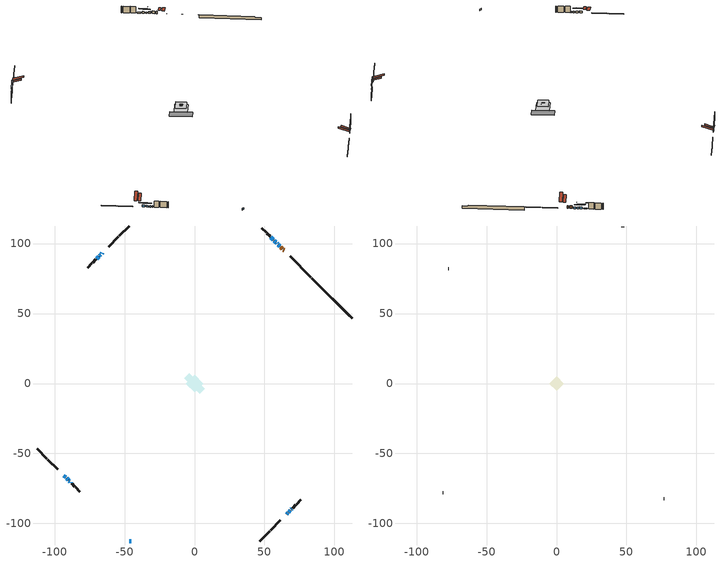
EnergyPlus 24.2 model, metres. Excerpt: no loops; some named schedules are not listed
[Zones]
conditioned space
 floor adiabatic (AdiabaticFloorConstruction): -6.22,0 0,6.22 6.22,0 0,-6.22 z3.63
 floor foundation (Slab1 construction): -7.19,3.61 -3.61,7.19 7.19,-3.61 3.61,-7.19 z-1.22
 wall outside (RimJoist1 construction): 46.62,-112.54 53.66,-105.5 / -112.54,-46.62 -105.5,-53.66 / -46.62,112.54 -53.66,105.5 / 83.13,76.03 76.09,83.07 z1.19:1.49
 wall outside (RimJoist2 construction): 54.32,-104.84 61.36,-97.8 / -104.84,-54.32 -97.8,-61.36 / -54.32,104.84 -61.36,97.8 / 75.43,83.73 68.39,90.77 z1.19:1.49
 wall outside (AdiabaticWallConstruction 1): 63.99,95.17 63.53,95.63 / 62.88,96.29 61.65,97.51 z1.19:3.22
 wall outside (AdiabaticWallConstruction): 61,98.16 59.92,99.24 z1.19:2.11; -46.62,-112.54 -45.17,-112.54 / -65.76,93.4 -66.41,92.75 / -91.45,-67.71 -90.37,-68.79 / -68.59,90.57 -69.88,89.28 / 67.28,-91.88 68.58,-90.58 / 69.23,-89.93 69.51,-89.65 / -89.71,-69.45 -89.2,-69.96 / -88.55,-70.62 -88.37,-70.79 z1.19:2.41; 59.26,99.9 58.72,100.44 z1.19:2.21; 58.07,101.09 56.99,102.17 z1.19:2.56; -93.4,-65.76 -92.1,-67.06 z1.19:2.71; 56.33,102.83 54.61,104.55 / -67.07,92.09 -67.93,91.23 / 65.76,-93.4 66.63,-92.53 z1.19:1.8
 wall outside (Wall1 construction): 70.17,-89 72.35,-86.81 / -87.72,-71.44 -85.54,-73.62 / -70.54,88.62 -72.72,86.44 / 53.95,105.21 51.77,107.39 z1.19:6.07
 wall outside (Wall2 construction): 73,-86.16 75.99,-83.17 / -84.88,-74.28 -81.89,-77.27 / -73.38,85.78 -76.36,82.8 / 51.11,108.05 48.12,111.04 z1.19:6.07
 wall foundation (FoundationWall1 construction): 83.79,75.37,-1.22 83.79,75.37,1.19 109.67,49.49,1.19 109.67,49.49,0.46 112.54,46.62,0.46 112.54,46.62,-1.22
 window (WindowConstruction): 61,98.16 59.92,99.24 z1.19:2.1
 window (WindowConstruction 11): -46.62,-112.54 -45.17,-112.54 z1.19:2.41
 window (WindowConstruction 3): 59.26,99.9 58.72,100.44 z1.19:2.2
 window (WindowConstruction 4): 58.07,101.09 56.99,102.17 z1.19:2.56
 window (WindowConstruction 5): -65.76,93.4 -66.41,92.75 z1.19:2.41
 window (WindowConstruction 6): -93.4,-65.76 -92.1,-67.06 z1.19:2.71
 window (WindowConstruction 7): -91.45,-67.71 -90.37,-68.79 z1.19:2.41
 window (WindowConstruction 12): 56.33,102.83 54.61,104.55 z1.19:1.8
 window (WindowConstruction 13): -67.07,92.09 -67.93,91.23 z1.19:1.8
 window (WindowConstruction 14): 65.76,-93.4 66.63,-92.53 z1.19:1.8
 window (WindowConstruction 1): -68.59,90.57 -69.88,89.28 z1.19:2.41
 window (WindowConstruction 2): 67.28,-91.88 68.58,-90.58 z1.19:2.41
 window (WindowConstruction 8): 69.23,-89.93 69.51,-89.65 z1.19:2.41
 window (WindowConstruction 9): -89.71,-69.45 -89.2,-69.96 z1.19:2.41
 window (WindowConstruction 10): -88.54,-70.62 -88.37,-70.79 z1.19:2.41
 door (Door): 63.99,95.17 63.53,95.63 z1.19:3.22
 door (Door 1): 62.87,96.29 61.65,97.51 z1.19:3.22
 ceiling adiabatic (AdiabaticFloorConstruction): 0,-6.22 6.22,0 0,6.22 -6.22,0 z3.63
 roof outside (Roof3 construction): 65.11,-94.05,6.07 61.1,-90.04,7.96 60.04,-91.1,7.96 64.05,-95.11,6.07; -94.05,-65.11,6.07 -90.04,-61.1,7.96 -91.1,-60.04,7.96 -95.11,-64.05,6.07; -65.11,94.05,6.07 -61.1,90.04,7.96 -60.04,91.1,7.96 -64.05,95.11,6.07; 64.64,94.52,6.07 60.63,90.51,7.96 61.69,89.45,7.96 65.7,93.46,6.07
attic - vented
 floor to conditioned space (Floor1 construction Reversed): -5.18,0 0,5.18 5.18,0 0,-5.18 z6.07
 floor to conditioned space (Floor2 construction Reversed): -1.36,0 0,1.36 1.36,0 0,-1.36 z6.07
 wall outside (Wall3 construction): 76.65,-82.51 76.84,-82.32 / -81.23,-77.93 -81.04,-78.12 / -77.02,82.14 -77.21,81.95 / 47.47,111.69 47.27,111.89 z1.19:6.07
 roof outside (Roof1 construction): 63.39,-95.77,6.07 58.18,-90.55,8.53 56.8,-91.92,8.53 62.02,-97.14,6.07; -95.77,-63.39,6.07 -90.55,-58.18,8.53 -91.92,-56.8,8.53 -97.14,-62.02,6.07; -63.39,95.77,6.07 -58.18,90.55,8.53 -56.8,91.92,8.53 -62.02,97.14,6.07; 66.36,92.8,6.07 61.14,87.59,8.53 62.52,86.21,8.53 67.73,91.43,6.07
shading: 59.78,99.38 61.14,98.02 61.43,98.31 60.07,99.67 z2.31; 57.23,101.93 60.75,98.41 61.04,98.7 57.52,102.22 z4.31; 55.5,103.66 59.56,99.6 59.85,99.89 55.79,103.95 z4.67; -67.9,91.26 -64.27,94.89 -64.56,95.18 -68.19,91.55 z4.52; -90.61,-68.55 -94.89,-64.27 -95.18,-64.56 -90.9,-68.84 z4.82; -88.88,-70.28 -92.94,-66.22 -93.23,-66.51 -89.17,-70.57 z4.52; 51.39,107.77 59.55,99.61 59.84,99.9 51.68,108.06 z6.35; -71.15,88.01 -63.85,95.31 -64.14,95.6 -71.44,88.3 z6.35; 69.84,-89.32 62.55,-96.61 62.84,-96.91 70.13,-89.61 z6.35; -70.02,89.14 -68.44,90.72 -68.74,91.01 -70.31,89.43 z2.61; 68.72,-90.44 67.14,-92.02 67.43,-92.31 69.01,-90.73 z2.61
[Building]
Building 1: Terrain=Suburbs
[Site:Location]
Quebec Intl AP_QC: Latitude {deg}=46.8; Longitude {deg}=-71.38; Time Zone {hr}=-5; Elevation {m}=74; Keep Site Location Information=Yes
[Site:GroundTemperature:Shallow]
0.0108218, -2.24938, -2.43038, -1.3578, 2.94801, 7.23376, 10.9493, 13.303, 13.5029, 11.5886, 7.96783, 3.81355
[Site:WaterMainsTemperature]
Calculation Method=Schedule; Temperature Schedule=mains temperature schedule
[Material] Roughness=Rough; Thermal Absorptance=0.9
Name | Thickness {m} | Conductivity {W/m-K} | Density {kg/m3} | Specific Heat {J/kg-K} | Solar Absorptance | Visible Absorptance
asphalt or fiberglass shingles | 0.00635 | 0.162714 | 1121.4 | 1465.45 | 0.4 | 0.4
ceiling loosefill ins | 0.338667 | 0.0480833 | 16.02 | 1046.75 | 0.7 | 0.7
ceiling stud and cavity | 0.1397 | 0.629645 | 65.682 | 1177.47 | 0.7 | 0.7
ceiling stud and cavity 1 | 0.1397 | 0.678077 | 65.682 | 1177.47 | 0.7 | 0.7
concrete 4.0 in. | 0.1016 | 1.803125 | 2242.8 | 837.4 | 0.7 | 0.7
concrete 8.0 in. | 0.2032 | 1.803125 | 2242.8 | 837.4 | 0.7 | 0.7
door material | 0.04445 | 0.20624 | 512.64 | 1214.23 | 0.7 | 0.7
door material 1 | 0.04445 | 0.0451087 | 512.64 | 1214.23 | 0.7 | 0.7
exterior vertical ins | 0.0701479 | 0.029427 | 32.04 | 1214.23 | 0.7 | 0.7
floor covering | 0.0127 | 0.0433444 | 54.468 | 1339.84 | 0.6 | 0.6
floor rigid ins; wall rigid ins 1 | 0.512978 | 0.029427 | 32.04 | 1214.23 | 0.7 | 0.7
floor stud and cavity | 0.1397 | 1.75129 | 37.0049 | 1207.88 | 0.7 | 0.7
furniture material conditioned space 1 | 0.1524 | 0.115458 | 640.8 | 1214.23 | 0.6 | 0.6
gypsum board | 0.0127 | 0.160291 | 801 | 837.4 | 0.6 | 0.6
gypsum board 1 | 0.0127 | 0.160291 | 801 | 837.4 | 0.7 | 0.7
osb sheathing 0.5 in. | 0.0127 | 0.115458 | 512.64 | 1214.23 | 0.7 | 0.7
osb sheathing 0.75 in. | 0.01905 | 0.115458 | 512.64 | 1214.23 | 0.7 | 0.7
osb sheathing 2.0 in. | 0.0508 | 0.115458 | 512.64 | 1214.23 | 0.7 | 0.7
rim joist rigid ins; wall rigid ins | 0.051816 | 0.029427 | 32.04 | 1214.23 | 0.7 | 0.7
rim joist rigid ins 1; roof rigid ins | 0.103632 | 0.029427 | 32.04 | 1214.23 | 0.7 | 0.7
rim joist stud and cavity | 0.0508 | 0.0383858 | 125.044 | 1163.47 | 0.6 | 0.6
rim joist stud and cavity 1 | 0.0508 | 0.0358572 | 125.044 | 1163.47 | 0.6 | 0.6
roof stud and cavity | 0.2032 | 0.307911 | 78.34581 | 1123.46 | 0.7 | 0.7
wall stud and cavity | 0.1397 | 0.186243 | 139.0536 | 1170.24 | 0.7 | 0.7
wall stud and cavity 1 | 0.1397 | 0.181555 | 139.0536 | 1170.24 | 0.7 | 0.7
wall stud and cavity 2 | 0.0889 | 6.1454 | 50.32683 | 1063.81 | 0.6 | 0.6
wall stud and cavity 3 | 0.0889 | 0.380278 | 52.3479 | 1209.89 | 0.7 | 0.7
wall stud and cavity 4 | 0.0889 | 0.391764 | 83.0341 | 1211.67 | 0.7 | 0.7
wood siding | 0.0254 | 0.102417 | 544.68 | 1172.36 | 0.4 | 0.4
wood siding 1 | 0.00254 | 0.102417 | 544.68 | 1172.36 | 0.4 | 0.4
wood siding 2; wood siding 3; wood siding 4 | 0.0254 | 0.102417 | 544.68 | 1172.36 | 0.7 | 0.7
[WindowMaterial:SimpleGlazingSystem]
Name | U-Factor {W/m2-K} | Solar Heat Gain Coefficient
WindowMaterial | 2.96164 | 0.62
WindowMaterial 1 | 2.93609 | 0.65
WindowMaterial 2 | 2.95653 | 0.63
WindowMaterial 3 | 2.90486 | 0.68
WindowMaterial 4 | 2.927009 | 0.66
WindowMaterial 5 | 2.94859 | 0.64
WindowMaterial 6 | 2.992306 | 0.59
WindowMaterial 7 | 2.97414 | 0.62
WindowMaterial 8 | 3.117222 | 0.41
WindowMaterial 9 | 2.96789 | 0.62
[Construction]
AdiabaticFloorConstruction: floor stud and cavity, floor rigid ins, osb sheathing 0.75 in., floor covering
AdiabaticWallConstruction: wood siding 3, wall rigid ins 1, wall stud and cavity 3, gypsum board
AdiabaticWallConstruction 1: wood siding 4, wall rigid ins 1, wall stud and cavity 3, gypsum board
Door: door material
Door 1: door material 1
Floor1 construction Reversed: gypsum board, ceiling stud and cavity, ceiling loosefill ins
Floor2 construction Reversed: gypsum board, ceiling stud and cavity 1, ceiling loosefill ins
FoundationWall1 construction: concrete 8.0 in., gypsum board 1
furniture construction conditioned space 1: furniture material conditioned space 1
PartitionWallConstruction: gypsum board, wall stud and cavity 4, gypsum board
RimJoist1 construction: wood siding 2, rim joist rigid ins, osb sheathing 2.0 in., rim joist stud and cavity
RimJoist2 construction: wood siding 2, rim joist rigid ins 1, osb sheathing 2.0 in., rim joist stud and cavity 1
Roof1 construction: asphalt or fiberglass shingles
Roof3 construction: asphalt or fiberglass shingles, roof rigid ins, osb sheathing 0.75 in., roof stud and cavity, gypsum board
Slab1 construction: concrete 4.0 in.
Wall1 construction: wood siding, wall rigid ins, osb sheathing 0.5 in., wall stud and cavity, gypsum board
Wall2 construction: wood siding, wall rigid ins, osb sheathing 0.5 in., wall stud and cavity 1, gypsum board
Wall3 construction: wood siding 1, wall stud and cavity 2
WindowConstruction: WindowMaterial
WindowConstruction 1; WindowConstruction 2; WindowConstruction 5: WindowMaterial 1
WindowConstruction 10: WindowMaterial 8
WindowConstruction 11; WindowConstruction 9: WindowMaterial 7
WindowConstruction 12; WindowConstruction 13; WindowConstruction 14: WindowMaterial 9
WindowConstruction 3: WindowMaterial 2
WindowConstruction 4: WindowMaterial 3
WindowConstruction 6: WindowMaterial 4
WindowConstruction 7: WindowMaterial 5
WindowConstruction 8: WindowMaterial 6
[Zone] Multiplier=1; Part of Total Floor Area=Yes
Name | Volume {m3}
attic - vented | 22.9021
conditioned space | 552.5
[Space]
Name | Zone | Volume {m3}
attic - vented 1 | attic - vented | 22.9021
conditioned space 1 | conditioned space | 552.5
[ZoneInfiltration:EffectiveLeakageArea]
infil attic - vented 1: Zone or Space=attic - vented 1; Schedule=Always On Discrete; Effective Air Leakage Area {cm2}=2118.28; Stack Coefficient=0.000510128; Wind Coefficient=1.52602e-05
[ZoneMixing]
whole house fan mix: Zone or Space=attic - vented; Schedule=Always On Continuous; Design Flow Rate Calculation Method=Flow/Zone; Design Flow Rate {m3/s}=0; Source Zone or Space=conditioned space
[SurfaceProperty:ExposedFoundationPerimeter]
Slab1: Exposed Perimeter Calculation Method=TotalExposedPerimeter; Total Exposed Perimeter {m}=40.661
[InternalMass] Zone or ZoneList=conditioned space; Space or SpaceList=conditioned space 1
Name | Construction | Surface Area {m2}
furniture mass conditioned space 1 | furniture construction conditioned space 1 | 61.84
partition wall mass | PartitionWallConstruction | 154.6
[Lights]
interior lighting: Zone or ZoneList or Space or SpaceList=conditioned space 1; Schedule=interior lighting schedule; Design Level Calculation Method=LightingLevel; Lighting Level {W}=343.2; Return Air Fraction=0; Fraction Radiant=0.6; Fraction Visible=0.2; Fraction Replaceable=1
[People]
occupants: Zone or ZoneList or Space or SpaceList=conditioned space 1; Number of People Schedule=occupants schedule; Number of People Calculation Method=People; Number of People=3; Fraction Radiant=0.314171; Sensible Heat Fraction=0.56303; Activity Level Schedule=occupants activity schedule; Carbon Dioxide Generation Rate {m3/s-W}=0; Enable ASHRAE 55 Comfort Warnings=No; Mean Radiant Temperature Calculation Type=EnclosureAveraged
[ElectricEquipment] Zone or ZoneList or Space or SpaceList=conditioned space 1; Design Level Calculation Method=EquipmentLevel
Name | Schedule | Design Level {W} | Fraction Latent | Fraction Radiant | Fraction Lost
clothes dryer | clothes dryer schedule | 140.772 | 0.015 | 0.081 | 0.85
clothes washer | clothes washer schedule | 32.1985 | 0.03 | 0.162 | 0.7
cooking range | cooking range schedule | 215.147 | 0.08 | 0.432 | 0.2
dishwasher | dishwasher schedule | 66.8632 | 0.3 | 0.18 | 0.4
fridge | fridge schedule | 72.9452 | 0 | 0.6 | 0
mech vent house fan | mech vent house fan schedule | 19.9167 | 0 | 0 | 0.5
mech vent house fan cfis | mech vent house fan cfis schedule | 0 | 0 | 0 | 0
mech vent range fan 0 | mech vent range fan 0 schedule | 57 | 0 | 0 | 1
misc plug loads | misc plug loads schedule | 494.7 | 0.045 | 0.513 | 0.1
whole house fan | Always On Discrete | 0 | 0 | 0 | 1
[OtherEquipment] Zone or ZoneList or Space or SpaceList=conditioned space 1; Design Level Calculation Method=EquipmentLevel
Name | Fuel Type | Schedule | Design Level {W} | Fraction Latent | Fraction Radiant | Fraction Lost
clothes dryer 1 | Electricity | clothes dryer schedule | 0 | 0.015 | 0.081 | 0.85
cooking range 1 | Electricity | cooking range schedule | 0 | 0.08 | 0.432 | 0.2
general water use latent | None | general water use schedule | 62.594 | 1 | 0 | 0
general water use sensible | None | general water use schedule | -61.6891 | 0 | 0.6 | 0
mech vent house fan latent load | None | Always On Discrete | 0 | 1 | 0 | 0
mech vent house fan sensible load | None | Always On Discrete | 0 | 0 | 0 | 0
water heater energy adjustment1 | Electricity | Always On Discrete | 0.01 | 0 | 0 | 1
[ZoneInfiltration:DesignFlowRate] Zone or ZoneList or Space or SpaceList=conditioned space 1; Schedule=Always On Discrete; Design Flow Rate Calculation Method=Flow/Zone; Design Flow Rate {m3/s}=0
infil flow; natural vent flow; whole house fan flow
[ZoneControl:Thermostat]
conditioned space Thermostat: Zone or ZoneList=conditioned space; Control Type Schedule=conditioned space Thermostat Schedule; Control 1=conditioned space temperature setpoint; Temperature Difference Between Cutout And Setpoint {deltaC}=0
[ThermostatSetpoint:DualSetpoint]
conditioned space temperature setpoint: Heating Setpoint Temperature Schedule=heating setpoint; Cooling Setpoint Temperature Schedule=cooling setpoint
[Zone equipment]
conditioned space: electric baseboard
[Foundation:Kiva]
Foundation Kiva 1: Initial Indoor Air Temperature {C}=18; Wall Height Above Grade {m}=1.19; Wall Depth Below Slab {m}=0.2032; Custom Block Material Name 1=exterior vertical ins; Custom Block Depth 1 {m}=2.40999; Custom Block X Position 1 {m}=0.2159; Custom Block Z Position 1 {m}=0
[Foundation:Kiva:Settings]
Soil Conductivity {W/m-K}=0.849921; Soil Density {kg/m3}=1842.3; Soil Specific Heat {J/kg-K}=418.7; Ground Solar Absorptivity=0.9; Ground Thermal Absorptivity=0.9; Ground Surface Roughness {m}=0.03; Far-Field Width {m}=40; Deep-Ground Boundary Condition=ZeroFlux; Deep-Ground Depth {m}=40; Minimum Cell Dimension {m}=0.2; Maximum Cell Growth Coefficient=3; Simulation Timestep=Timestep
[Exterior:Lights]
exterior lighting: Schedule=exterior lighting schedule; Design Level {W}=75.6
[EnergyManagementSystem:Sensor] Output:Variable or Output:Meter Index Key=conditioned space
Name | Output:Variable or Output:Meter
conditioned_space_clg_unmet_s | Zone Cooling Setpoint Not Met Time
conditioned_space_htg_unmet_s | Zone Heating Setpoint Not Met Time
fridge_tin_s; tin_s; tin_s_1 | Zone Mean Air Temperature
tout_s | Zone Outdoor Air Drybulb Temperature
win_s | Zone Air Humidity Ratio
[Schedule:Constant]
Name | Hourly Value
Always On Continuous; mech vent house fan schedule; mech vent house fan cfis schedule; Always On Discrete | 1
occupants activity schedule | 117.228
fridge schedule | 0
[Schedule:Week:Daily]
interior lighting schedule Week Rule - Jan1-Jan27: interior lighting schedule day, interior lighting schedule day, interior lighting schedule day, interior lighting schedule day, interior lighting schedule day, interior lighting schedule day, interior lighting schedule day, interior lighting schedule default day, interior lighting schedule default day, interior lighting schedule default day, interior lighting schedule default day, interior lighting schedule default day
interior lighting schedule Week Rule - Jan28-Feb3: interior lighting schedule day, interior lighting schedule day, interior lighting schedule day, interior lighting schedule day, interior lighting schedule day 1, interior lighting schedule day 1, interior lighting schedule day 1, interior lighting schedule default day, interior lighting schedule default day, interior lighting schedule default day, interior lighting schedule default day, interior lighting schedule default day
interior lighting schedule Week Rule - Feb4-Feb24: interior lighting schedule day 1, interior lighting schedule day 1, interior lighting schedule day 1, interior lighting schedule day 1, interior lighting schedule day 1, interior lighting schedule day 1, interior lighting schedule day 1, interior lighting schedule default day, interior lighting schedule default day, interior lighting schedule default day, interior lighting schedule default day, interior lighting schedule default day
interior lighting schedule Week Rule - Feb25-Mar3: interior lighting schedule day 1, interior lighting schedule day 1, interior lighting schedule day 1, interior lighting schedule day 1, interior lighting schedule day 2, interior lighting schedule day 2, interior lighting schedule day 2, interior lighting schedule default day, interior lighting schedule default day, interior lighting schedule default day, interior lighting schedule default day, interior lighting schedule default day
interior lighting schedule Week Rule - Mar4-Mar31: interior lighting schedule day 2, interior lighting schedule day 2, interior lighting schedule day 2, interior lighting schedule day 2, interior lighting schedule day 2, interior lighting schedule day 2, interior lighting schedule day 2, interior lighting schedule default day, interior lighting schedule default day, interior lighting schedule default day, interior lighting schedule default day, interior lighting schedule default day
interior lighting schedule Week Rule - Apr1-Apr28: interior lighting schedule day 3, interior lighting schedule day 3, interior lighting schedule day 3, interior lighting schedule day 3, interior lighting schedule day 3, interior lighting schedule day 3, interior lighting schedule day 3, interior lighting schedule default day, interior lighting schedule default day, interior lighting schedule default day, interior lighting schedule default day, interior lighting schedule default day
interior lighting schedule Week Rule - Apr29-May5: interior lighting schedule day 3, interior lighting schedule day 3, interior lighting schedule day 4, interior lighting schedule day 4, interior lighting schedule day 4, interior lighting schedule day 4, interior lighting schedule day 4, interior lighting schedule default day, interior lighting schedule default day, interior lighting schedule default day, interior lighting schedule default day, interior lighting schedule default day
interior lighting schedule Week Rule - May6-May26: interior lighting schedule day 4, interior lighting schedule day 4, interior lighting schedule day 4, interior lighting schedule day 4, interior lighting schedule day 4, interior lighting schedule day 4, interior lighting schedule day 4, interior lighting schedule default day, interior lighting schedule default day, interior lighting schedule default day, interior lighting schedule default day, interior lighting schedule default day
interior lighting schedule Week Rule - May27-Jun2: interior lighting schedule day 4, interior lighting schedule day 4, interior lighting schedule day 4, interior lighting schedule day 4, interior lighting schedule day 4, interior lighting schedule day 5, interior lighting schedule day 5, interior lighting schedule default day, interior lighting schedule default day, interior lighting schedule default day, interior lighting schedule default day, interior lighting schedule default day
interior lighting schedule Week Rule - Jun3-Jun30: interior lighting schedule day 5, interior lighting schedule day 5, interior lighting schedule day 5, interior lighting schedule day 5, interior lighting schedule day 5, interior lighting schedule day 5, interior lighting schedule day 5, interior lighting schedule default day, interior lighting schedule default day, interior lighting schedule default day, interior lighting schedule default day, interior lighting schedule default day
interior lighting schedule Week Rule - Jul1-Jul28: interior lighting schedule day 6, interior lighting schedule day 6, interior lighting schedule day 6, interior lighting schedule day 6, interior lighting schedule day 6, interior lighting schedule day 6, interior lighting schedule day 6, interior lighting schedule default day, interior lighting schedule default day, interior lighting schedule default day, interior lighting schedule default day, interior lighting schedule default day
interior lighting schedule Week Rule - Jul29-Aug4: interior lighting schedule day 6, interior lighting schedule day 6, interior lighting schedule day 6, interior lighting schedule day 7, interior lighting schedule day 7, interior lighting schedule day 7, interior lighting schedule day 7, interior lighting schedule default day, interior lighting schedule default day, interior lighting schedule default day, interior lighting schedule default day, interior lighting schedule default day
interior lighting schedule Week Rule - Aug5-Aug25: interior lighting schedule day 7, interior lighting schedule day 7, interior lighting schedule day 7, interior lighting schedule day 7, interior lighting schedule day 7, interior lighting schedule day 7, interior lighting schedule day 7, interior lighting schedule default day, interior lighting schedule default day, interior lighting schedule default day, interior lighting schedule default day, interior lighting schedule default day
interior lighting schedule Week Rule - Aug26-Sep1: interior lighting schedule day 7, interior lighting schedule day 7, interior lighting schedule day 7, interior lighting schedule day 7, interior lighting schedule day 7, interior lighting schedule day 7, interior lighting schedule day 8, interior lighting schedule default day, interior lighting schedule default day, interior lighting schedule default day, interior lighting schedule default day, interior lighting schedule default day
interior lighting schedule Week Rule - Sep2-Sep29: interior lighting schedule day 8, interior lighting schedule day 8, interior lighting schedule day 8, interior lighting schedule day 8, interior lighting schedule day 8, interior lighting schedule day 8, interior lighting schedule day 8, interior lighting schedule default day, interior lighting schedule default day, interior lighting schedule default day, interior lighting schedule default day, interior lighting schedule default day
interior lighting schedule Week Rule - Sep30-Oct6: interior lighting schedule day 8, interior lighting schedule day 9, interior lighting schedule day 9, interior lighting schedule day 9, interior lighting schedule day 9, interior lighting schedule day 9, interior lighting schedule day 9, interior lighting schedule default day, interior lighting schedule default day, interior lighting schedule default day, interior lighting schedule default day, interior lighting schedule default day
interior lighting schedule Week Rule - Oct7-Oct27: interior lighting schedule day 9, interior lighting schedule day 9, interior lighting schedule day 9, interior lighting schedule day 9, interior lighting schedule day 9, interior lighting schedule day 9, interior lighting schedule day 9, interior lighting schedule default day, interior lighting schedule default day, interior lighting schedule default day, interior lighting schedule default day, interior lighting schedule default day
interior lighting schedule Week Rule - Oct28-Nov3: interior lighting schedule day 9, interior lighting schedule day 9, interior lighting schedule day 9, interior lighting schedule day 9, interior lighting schedule day 10, interior lighting schedule day 10, interior lighting schedule day 10, interior lighting schedule default day, interior lighting schedule default day, interior lighting schedule default day, interior lighting schedule default day, interior lighting schedule default day
interior lighting schedule Week Rule - Nov4-Nov24: interior lighting schedule day 10, interior lighting schedule day 10, interior lighting schedule day 10, interior lighting schedule day 10, interior lighting schedule day 10, interior lighting schedule day 10, interior lighting schedule day 10, interior lighting schedule default day, interior lighting schedule default day, interior lighting schedule default day, interior lighting schedule default day, interior lighting schedule default day
interior lighting schedule Week Rule - Nov25-Dec1: interior lighting schedule day 10, interior lighting schedule day 10, interior lighting schedule day 10, interior lighting schedule day 10, interior lighting schedule day 10, interior lighting schedule day 10, interior lighting schedule day 11, interior lighting schedule default day, interior lighting schedule default day, interior lighting schedule default day, interior lighting schedule default day, interior lighting schedule default day
interior lighting schedule Week Rule - Dec2-Dec31: interior lighting schedule day 11, interior lighting schedule day 11, interior lighting schedule day 11, interior lighting schedule day 11, interior lighting schedule day 11, interior lighting schedule day 11, interior lighting schedule day 11, interior lighting schedule default day, interior lighting schedule default day, interior lighting schedule default day, interior lighting schedule default day, interior lighting schedule default day
occupants schedule Week Rule - Jan1-Dec31: occupants schedule day, occupants schedule day, occupants schedule day, occupants schedule day, occupants schedule day, occupants schedule day, occupants schedule day, occupants schedule default day, occupants schedule default day, occupants schedule default day, occupants schedule default day, occupants schedule default day
clothes dryer schedule Week Rule - Jan1-Dec31: clothes dryer schedule day, clothes dryer schedule day, clothes dryer schedule day, clothes dryer schedule day, clothes dryer schedule day, clothes dryer schedule day, clothes dryer schedule day, clothes dryer schedule default day, clothes dryer schedule default day, clothes dryer schedule default day, clothes dryer schedule default day, clothes dryer schedule default day
clothes washer schedule Week Rule - Jan1-Dec31: clothes washer schedule day, clothes washer schedule day, clothes washer schedule day, clothes washer schedule day, clothes washer schedule day, clothes washer schedule day, clothes washer schedule day, clothes washer schedule default day, clothes washer schedule default day, clothes washer schedule default day, clothes washer schedule default day, clothes washer schedule default day
cooking range schedule Week Rule - Jan1-Dec31: cooking range schedule day, cooking range schedule day, cooking range schedule day, cooking range schedule day, cooking range schedule day, cooking range schedule day, cooking range schedule day, cooking range schedule default day, cooking range schedule default day, cooking range schedule default day, cooking range schedule default day, cooking range schedule default day
dishwasher schedule Week Rule - Jan1-Dec31: dishwasher schedule day, dishwasher schedule day, dishwasher schedule day, dishwasher schedule day, dishwasher schedule day, dishwasher schedule day, dishwasher schedule day, dishwasher schedule default day, dishwasher schedule default day, dishwasher schedule default day, dishwasher schedule default day, dishwasher schedule default day
mech vent range fan 0 schedule Week Rule - Jan1-Dec31: mech vent range fan 0 schedule day, mech vent range fan 0 schedule day, mech vent range fan 0 schedule day, mech vent range fan 0 schedule day, mech vent range fan 0 schedule day, mech vent range fan 0 schedule day, mech vent range fan 0 schedule day, mech vent range fan 0 schedule default day, mech vent range fan 0 schedule default day, mech vent range fan 0 schedule default day, mech vent range fan 0 schedule default day, mech vent range fan 0 schedule default day
misc plug loads schedule Week Rule - Jan1-Dec31: misc plug loads schedule day, misc plug loads schedule day, misc plug loads schedule day, misc plug loads schedule day, misc plug loads schedule day, misc plug loads schedule day, misc plug loads schedule day, misc plug loads schedule default day, misc plug loads schedule default day, misc plug loads schedule default day, misc plug loads schedule default day, misc plug loads schedule default day
general water use schedule Week Rule - Jan1-Dec31: general water use schedule day, general water use schedule day, general water use schedule day, general water use schedule day, general water use schedule day, general water use schedule day, general water use schedule day, general water use schedule default day, general water use schedule default day, general water use schedule default day, general water use schedule default day, general water use schedule default day
exterior lighting schedule Week Rule - Jan1-Jan27: exterior lighting schedule day, exterior lighting schedule day, exterior lighting schedule day, exterior lighting schedule day, exterior lighting schedule day, exterior lighting schedule day, exterior lighting schedule day, exterior lighting schedule default day, exterior lighting schedule default day, exterior lighting schedule default day, exterior lighting schedule default day, exterior lighting schedule default day
exterior lighting schedule Week Rule - Jan28-Feb3: exterior lighting schedule day, exterior lighting schedule day, exterior lighting schedule day, exterior lighting schedule day, exterior lighting schedule day 1, exterior lighting schedule day 1, exterior lighting schedule day 1, exterior lighting schedule default day, exterior lighting schedule default day, exterior lighting schedule default day, exterior lighting schedule default day, exterior lighting schedule default day
exterior lighting schedule Week Rule - Feb4-Feb24: exterior lighting schedule day 1, exterior lighting schedule day 1, exterior lighting schedule day 1, exterior lighting schedule day 1, exterior lighting schedule day 1, exterior lighting schedule day 1, exterior lighting schedule day 1, exterior lighting schedule default day, exterior lighting schedule default day, exterior lighting schedule default day, exterior lighting schedule default day, exterior lighting schedule default day
exterior lighting schedule Week Rule - Feb25-Mar3: exterior lighting schedule day 1, exterior lighting schedule day 1, exterior lighting schedule day 1, exterior lighting schedule day 1, exterior lighting schedule day 2, exterior lighting schedule day 2, exterior lighting schedule day 2, exterior lighting schedule default day, exterior lighting schedule default day, exterior lighting schedule default day, exterior lighting schedule default day, exterior lighting schedule default day
exterior lighting schedule Week Rule - Mar4-Mar31: exterior lighting schedule day 2, exterior lighting schedule day 2, exterior lighting schedule day 2, exterior lighting schedule day 2, exterior lighting schedule day 2, exterior lighting schedule day 2, exterior lighting schedule day 2, exterior lighting schedule default day, exterior lighting schedule default day, exterior lighting schedule default day, exterior lighting schedule default day, exterior lighting schedule default day
exterior lighting schedule Week Rule - Apr1-Apr28: exterior lighting schedule day 3, exterior lighting schedule day 3, exterior lighting schedule day 3, exterior lighting schedule day 3, exterior lighting schedule day 3, exterior lighting schedule day 3, exterior lighting schedule day 3, exterior lighting schedule default day, exterior lighting schedule default day, exterior lighting schedule default day, exterior lighting schedule default day, exterior lighting schedule default day
exterior lighting schedule Week Rule - Apr29-May5: exterior lighting schedule day 3, exterior lighting schedule day 3, exterior lighting schedule day 4, exterior lighting schedule day 4, exterior lighting schedule day 4, exterior lighting schedule day 4, exterior lighting schedule day 4, exterior lighting schedule default day, exterior lighting schedule default day, exterior lighting schedule default day, exterior lighting schedule default day, exterior lighting schedule default day
exterior lighting schedule Week Rule - May6-May26: exterior lighting schedule day 4, exterior lighting schedule day 4, exterior lighting schedule day 4, exterior lighting schedule day 4, exterior lighting schedule day 4, exterior lighting schedule day 4, exterior lighting schedule day 4, exterior lighting schedule default day, exterior lighting schedule default day, exterior lighting schedule default day, exterior lighting schedule default day, exterior lighting schedule default day
exterior lighting schedule Week Rule - May27-Jun2: exterior lighting schedule day 4, exterior lighting schedule day 4, exterior lighting schedule day 4, exterior lighting schedule day 4, exterior lighting schedule day 4, exterior lighting schedule day 5, exterior lighting schedule day 5, exterior lighting schedule default day, exterior lighting schedule default day, exterior lighting schedule default day, exterior lighting schedule default day, exterior lighting schedule default day
exterior lighting schedule Week Rule - Jun3-Jun30: exterior lighting schedule day 5, exterior lighting schedule day 5, exterior lighting schedule day 5, exterior lighting schedule day 5, exterior lighting schedule day 5, exterior lighting schedule day 5, exterior lighting schedule day 5, exterior lighting schedule default day, exterior lighting schedule default day, exterior lighting schedule default day, exterior lighting schedule default day, exterior lighting schedule default day
exterior lighting schedule Week Rule - Jul1-Jul28: exterior lighting schedule day 6, exterior lighting schedule day 6, exterior lighting schedule day 6, exterior lighting schedule day 6, exterior lighting schedule day 6, exterior lighting schedule day 6, exterior lighting schedule day 6, exterior lighting schedule default day, exterior lighting schedule default day, exterior lighting schedule default day, exterior lighting schedule default day, exterior lighting schedule default day
exterior lighting schedule Week Rule - Jul29-Aug4: exterior lighting schedule day 6, exterior lighting schedule day 6, exterior lighting schedule day 6, exterior lighting schedule day 7, exterior lighting schedule day 7, exterior lighting schedule day 7, exterior lighting schedule day 7, exterior lighting schedule default day, exterior lighting schedule default day, exterior lighting schedule default day, exterior lighting schedule default day, exterior lighting schedule default day
[Schedule:Year]
interior lighting schedule: interior lighting schedule Week Rule - Jan1-Jan27, 1, 1, 1, 27, interior lighting schedule Week Rule - Jan28-Feb3, 1, 28, 2, 3, interior lighting schedule Week Rule - Feb4-Feb24, 2, 4, 2, 24, interior lighting schedule Week Rule - Feb25-Mar3, 2, 25, 3, 3, interior lighting schedule Week Rule - Mar4-Mar31, 3, 4, 3, 31, interior lighting schedule Week Rule - Apr1-Apr28, 4, 1, 4, 28, interior lighting schedule Week Rule - Apr29-May5, 4, 29, 5, 5, interior lighting schedule Week Rule - May6-May26, 5, 6, 5, 26, interior lighting schedule Week Rule - May27-Jun2, 5, 27, 6, 2, interior lighting schedule Week Rule - Jun3-Jun30, 6, 3, 6, 30, interior lighting schedule Week Rule - Jul1-Jul28, 7, 1, 7, 28, interior lighting schedule Week Rule - Jul29-Aug4, 7, 29, 8, 4, interior lighting schedule Week Rule - Aug5-Aug25, 8, 5, 8, 25, interior lighting schedule Week Rule - Aug26-Sep1, 8, 26, 9, 1, interior lighting schedule Week Rule - Sep2-Sep29, 9, 2, 9, 29, interior lighting schedule Week Rule - Sep30-Oct6, 9, 30, 10, 6, interior lighting schedule Week Rule - Oct7-Oct27, 10, 7, 10, 27, interior lighting schedule Week Rule - Oct28-Nov3, 10, 28, 11, 3, interior lighting schedule Week Rule - Nov4-Nov24, 11, 4, 11, 24, interior lighting schedule Week Rule - Nov25-Dec1, 11, 25, 12, 1, interior lighting schedule Week Rule - Dec2-Dec31, 12, 2, 12, 31
occupants schedule: occupants schedule Week Rule - Jan1-Dec31, 1, 1, 12, 31
clothes dryer schedule: clothes dryer schedule Week Rule - Jan1-Dec31, 1, 1, 12, 31
clothes washer schedule: clothes washer schedule Week Rule - Jan1-Dec31, 1, 1, 12, 31
cooking range schedule: cooking range schedule Week Rule - Jan1-Dec31, 1, 1, 12, 31
dishwasher schedule: dishwasher schedule Week Rule - Jan1-Dec31, 1, 1, 12, 31
mech vent range fan 0 schedule: mech vent range fan 0 schedule Week Rule - Jan1-Dec31, 1, 1, 12, 31
misc plug loads schedule: misc plug loads schedule Week Rule - Jan1-Dec31, 1, 1, 12, 31
general water use schedule: general water use schedule Week Rule - Jan1-Dec31, 1, 1, 12, 31
exterior lighting schedule: exterior lighting schedule Week Rule - Jan1-Jan27, 1, 1, 1, 27, exterior lighting schedule Week Rule - Jan28-Feb3, 1, 28, 2, 3, exterior lighting schedule Week Rule - Feb4-Feb24, 2, 4, 2, 24, exterior lighting schedule Week Rule - Feb25-Mar3, 2, 25, 3, 3, exterior lighting schedule Week Rule - Mar4-Mar31, 3, 4, 3, 31, exterior lighting schedule Week Rule - Apr1-Apr28, 4, 1, 4, 28, exterior lighting schedule Week Rule - Apr29-May5, 4, 29, 5, 5, exterior lighting schedule Week Rule - May6-May26, 5, 6, 5, 26, exterior lighting schedule Week Rule - May27-Jun2, 5, 27, 6, 2, exterior lighting schedule Week Rule - Jun3-Jun30, 6, 3, 6, 30, exterior lighting schedule Week Rule - Jul1-Jul28, 7, 1, 7, 28, exterior lighting schedule Week Rule - Jul29-Aug4, 7, 29, 8, 4, exterior lighting schedule Week Rule - Aug5-Aug25, 8, 5, 8, 25, exterior lighting schedule Week Rule - Aug26-Sep1, 8, 26, 9, 1, exterior lighting schedule Week Rule - Sep2-Sep29, 9, 2, 9, 29, exterior lighting schedule Week Rule - Sep30-Oct6, 9, 30, 10, 6, exterior lighting schedule Week Rule - Oct7-Oct27, 10, 7, 10, 27, exterior lighting schedule Week Rule - Oct28-Nov3, 10, 28, 11, 3, exterior lighting schedule Week Rule - Nov4-Nov24, 11, 4, 11, 24, exterior lighting schedule Week Rule - Nov25-Dec1, 11, 25, 12, 1, exterior lighting schedule Week Rule - Dec2-Dec31, 12, 2, 12, 31
[Schedule:Compact]
conditioned space Thermostat Schedule: Through: 12/31, For: AllDays, Until: 24:00, 4
mains temperature schedule: Through: 01/01, For: AllDays, Until: 24:00, 5.175, Through: 01/02, For: AllDays, Until: 24:00, 5.10167, Through: 01/03, For: AllDays, Until: 24:00, 5.02889, Through: 01/04, For: AllDays, Until: 24:00, 4.95778, Through: 01/05, For: AllDays, Until: 24:00, 4.88778, Through: 01/06, For: AllDays, Until: 24:00, 4.81833, Through: 01/07, For: AllDays, Until: 24:00, 4.75056, Through: 01/08, For: AllDays, Until: 24:00, 4.68389, Through: 01/09, For: AllDays, Until: 24:00, 4.61833, Through: 01/10, For: AllDays, Until: 24:00, 4.55389, Through: 01/11, For: AllDays, Until: 24:00, 4.49056, Through: 01/12, For: AllDays, Until: 24:00, 4.42889, Through: 01/13, For: AllDays, Until: 24:00, 4.36778, Through: 01/14, For: AllDays, Until: 24:00, 4.30889, Through: 01/15, For: AllDays, Until: 24:00, 4.25056, Through: 01/16, For: AllDays, Until: 24:00, 4.19389, Through: 01/17, For: AllDays, Until: 24:00, 4.13833, Through: 01/18, For: AllDays, Until: 24:00, 4.08444, Through: 01/19, For: AllDays, Until: 24:00, 4.03167, Through: 01/20, For: AllDays, Until: 24:00, 3.98056, Through: 01/21, For: AllDays, Until: 24:00, 3.93056, Through: 01/22, For: AllDays, Until: 24:00, 3.88222, Through: 01/23, For: AllDays, Until: 24:00, 3.835, Through: 01/24, For: AllDays, Until: 24:00, 3.78944, Through: 01/25, For: AllDays, Until: 24:00, 3.74556, Through: 01/26, For: AllDays, Until: 24:00, 3.70278, Through: 01/27, For: AllDays, Until: 24:00, 3.66167, Through: 01/28, For: AllDays, Until: 24:00, 3.62167, Through: 01/29, For: AllDays, Until: 24:00, 3.58389, Through: 01/30, For: AllDays, Until: 24:00, 3.54722, Through: 01/31, For: AllDays, Until: 24:00, 3.51167, Through: 02/01, For: AllDays, Until: 24:00, 3.47833, Through: 02/02, For: AllDays, Until: 24:00, 3.44611, Through: 02/03, For: AllDays, Until: 24:00, 3.41556, Through: 02/04, For: AllDays, Until: 24:00, 3.38667, Through: 02/05, For: AllDays, Until: 24:00, 3.35944, Through: 02/06, For: AllDays, Until: 24:00, 3.33389, Through: 02/07, For: AllDays, Until: 24:00, 3.30944, Through: 02/08, For: AllDays, Until: 24:00, 3.28667, Through: 02/09, For: AllDays, Until: 24:00, 3.26611, Through: 02/10, For: AllDays, Until: 24:00, 3.24667, Through: 02/11, For: AllDays, Until: 24:00, 3.22889, Through: 02/12, For: AllDays, Until: 24:00, 3.21278, Through: 02/13, For: AllDays, Until: 24:00, 3.19833, Through: 02/14, For: AllDays, Until: 24:00, 3.18556, Through: 02/15, For: AllDays, Until: 24:00, 3.17389, Through: 02/16, For: AllDays, Until: 24:00, 3.16444, Through: 02/17, For: AllDays, Until: 24:00, 3.15667, Through: 02/18, For: AllDays, Until: 24:00, 3.15056, Through: 02/19, For: AllDays, Until: 24:00, 3.14556, Through: 02/20, For: AllDays, Until: 24:00, 3.14278, Through: 02/21, For: AllDays, Until: 24:00, 3.14111, Through: 02/22, For: AllDays, Until: 24:00, 3.14167, Through: 02/23, For: AllDays, Until: 24:00, 3.14333, Through: 02/24, For: AllDays, Until: 24:00, 3.14722, Through: 02/25, For: AllDays, Until: 24:00, 3.15222, Through: 02/26, For: AllDays, Until: 24:00, 3.15944, Through: 02/27, For: AllDays, Until: 24:00, 3.16778, Through: 02/28, For: AllDays, Until: 24:00, 3.17778, Through: 03/01, For: AllDays, Until: 24:00, 3.18944, Through: 03/02, For: AllDays, Until: 24:00, 3.20333, Through: 03/03, For: AllDays, Until: 24:00, 3.21833, Through: 03/04, For: AllDays, Until: 24:00, 3.235, Through: 03/05, For: AllDays, Until: 24:00, 3.25333, Through: 03/06, For: AllDays, Until: 24:00, 3.27333, Through: 03/07, For: AllDays, Until: 24:00, 3.29444, Through: 03/08, For: AllDays, Until: 24:00, 3.31778, Through: 03/09, For: AllDays, Until: 24:00, 3.34222, Through: 03/10, For: AllDays, Until: 24:00, 3.36889, Through: 03/11, For: AllDays, Until: 24:00, 3.39667, Through: 03/12, For: AllDays, Until: 24:00, 3.42611, Through: 03/13, For: AllDays, Until: 24:00, 3.45722, Through: 03/14, For: AllDays, Until: 24:00, 3.49, Through: 03/15, For: AllDays, Until: 24:00, 3.52389, Through: 03/16, For: AllDays, Until: 24:00, 3.55944, Through: 03/17, For: AllDays, Until: 24:00, 3.59667, Through: 03/18, For: AllDays, Until: 24:00, 3.63556, Through: 03/19, For: AllDays, Until: 24:00, 3.67556, Through: 03/20, For: AllDays, Until: 24:00, 3.71722, Through: 03/21, For: AllDays, Until: 24:00, 3.76056, Through: 03/22, For: AllDays, Until: 24:00, 3.80556, Through: 03/23, For: AllDays, Until: 24:00, 3.85111, Through: 03/24, For: AllDays, Until: 24:00, 3.89889, Through: 03/25, For: AllDays, Until: 24:00, 3.94778, Through: 03/26, For: AllDays, Until: 24:00, 3.99833, Through: 03/27, For: AllDays, Until: 24:00, 4.05, Through: 03/28, For: AllDays, Until: 24:00, 4.10333, Through: 03/29, For: AllDays, Until: 24:00, 4.15778, Through: 03/30, For: AllDays, Until: 24:00, 4.21333, Through: 03/31, For: AllDays, Until: 24:00, 4.27056, Through: 04/01, For: AllDays, Until: 24:00, 4.32944, Through: 04/02, For: AllDays, Until: 24:00, 4.38889, Through: 04/03, For: AllDays, Until: 24:00, 4.45, Through: 04/04, For: AllDays, Until: 24:00, 4.51222, Through: 04/05, For: AllDays, Until: 24:00, 4.57611, Through: 04/06, For: AllDays, Until: 24:00, 4.64056, Through: 04/07, For: AllDays, Until: 24:00, 4.70667, Through: 04/08, For: AllDays, Until: 24:00, 4.77389, Through: 04/09, For: AllDays, Until: 24:00, 4.84222, Through: 04/10, For: AllDays, Until: 24:00, 4.91167, Through: 04/11, For: AllDays, Until: 24:00, 4.98278, Through: 04/12, For: AllDays, Until: 24:00, 5.05444, Through: 04/13, For: AllDays, Until: 24:00, 5.12722, Through: 04/14, For: AllDays, Until: 24:00, 5.20111, Through: 04/15, For: AllDays, Until: 24:00, 5.27611, Through: 04/16, For: AllDays, Until: 24:00, 5.35167, Through: 04/17, For: AllDays, Until: 24:00, 5.42889, Through: 04/18, For: AllDays, Until: 24:00, 5.50667, Through: 04/19, For: AllDays, Until: 24:00, 5.58556, Through: 04/20, For: AllDays, Until: 24:00, 5.665, Through: 04/21, For: AllDays, Until: 24:00, 5.74611, Through: 04/22, For: AllDays, Until: 24:00, 5.82722, Through: 04/23, For: AllDays, Until: 24:00, 5.91, Through: 04/24, For: AllDays, Until: 24:00, 5.99278, Through: 04/25, For: AllDays, Until: 24:00, 6.07722, Through: 04/26, For: AllDays, Until: 24:00, 6.16167, Through: 04/27, For: AllDays, Until: 24:00, 6.24722, Through: 04/28, For: AllDays, Until: 24:00, 6.33389, Through: 04/29, For: AllDays, Until: 24:00, 6.42056, Through: 04/30, For: AllDays, Until: 24:00, 6.50833, Through: 05/01, For: AllDays, Until: 24:00, 6.59667, Through: 05/02, For: AllDays, Until: 24:00, 6.68556, Through: 05/03, For: AllDays, Until: 24:00, 6.775, Through: 05/04, For: AllDays, Until: 24:00, 6.86556, Through: 05/05, For: AllDays, Until: 24:00, 6.95611, Through: 05/06, For: AllDays, Until: 24:00, 7.04722, Through: 05/07, For: AllDays, Until: 24:00, 7.13889, Through: 05/08, For: AllDays, Until: 24:00, 7.23111, Through: 05/09, For: AllDays, Until: 24:00, 7.32333, Through: 05/10, For: AllDays, Until: 24:00, 7.41667, Through: 05/11, For: AllDays, Until: 24:00, 7.51, Through: 05/12, For: AllDays, Until: 24:00, 7.60389, Through: 05/13, For: AllDays, Until: 24:00, 7.69778, Through: 05/14, For: AllDays, Until: 24:00, 7.79222, Through: 05/15, For: AllDays, Until: 24:00, 7.88667, Through: 05/16, For: AllDays, Until: 24:00, 7.98167, Through: 05/17, For: AllDays, Until: 24:00, 8.07667, Through: 05/18, For: AllDays, Until: 24:00, 8.17167, Through: 05/19, For: AllDays, Until: 24:00, 8.26722, Through: 05/20, For: AllDays, Until: 24:00, 8.36278, Through: 05/21, For: AllDays, Until: 24:00, 8.45833, Through: 05/22, For: AllDays, Until: 24:00, 8.55444, Through: 05/23, For: AllDays, Until: 24:00, 8.65, Through: 05/24, For: AllDays, Until: 24:00, 8.74611, Through: 05/25, For: AllDays, Until: 24:00, 8.84167, Through: 05/26, For: AllDays, Until: 24:00, 8.93722, Through: 05/27, For: AllDays, Until: 24:00, 9.03333, Through: 05/28, For: AllDays, Until: 24:00, 9.12889, Through: 05/29, For: AllDays, Until: 24:00, 9.22389, Through: 05/30, For: AllDays, Until: 24:00, 9.31944, Through: 05/31, For: AllDays, Until: 24:00, 9.41444, Through: 06/01, For: AllDays, Until: 24:00, 9.50944, Through: 06/02, For: AllDays, Until: 24:00, 9.60389, Through: 06/03, For: AllDays, Until: 24:00, 9.69833, Through: 06/04, For: AllDays, Until: 24:00, 9.79278, Through: 06/05, For: AllDays, Until: 24:00, 9.88667, Through: 06/06, For: AllDays, Until: 24:00, 9.98, Through: 06/07, For: AllDays, Until: 24:00, 10.0728, Through: 06/08, For: AllDays, Until: 24:00, 10.1656, Through: 06/09, For: AllDays, Until: 24:00, 10.2578, Through: 06/10, For: AllDays, Until: 24:00, 10.3494, Through: 06/11, For: AllDays, Until: 24:00, 10.4411, Through: 06/12, For: AllDays, Until: 24:00, 10.5317, Through: 06/13, For: AllDays, Until: 24:00, 10.6222, Through: 06/14, For: AllDays, Until: 24:00, 10.7117, Through: 06/15, For: AllDays, Until: 24:00, 10.8006, Through: 06/16, For: AllDays, Until: 24:00, 10.8889, Through: 06/17, For: AllDays, Until: 24:00, 10.9772, Through: 06/18, For: AllDays, Until: 24:00, 11.0639, Through: 06/19, For: AllDays, Until: 24:00, 11.1506, Through: 06/20, For: AllDays, Until: 24:00, 11.2361, Through: 06/21, For: AllDays, Until: 24:00, 11.3211, Through: 06/22, For: AllDays, Until: 24:00, 11.4056, Through: 06/23, For: AllDays, Until: 24:00, 11.4889, Through: 06/24, For: AllDays, Until: 24:00, 11.5711, Through: 06/25, For: AllDays, Until: 24:00, 11.6533, Through: 06/26, For: AllDays, Until: 24:00, 11.7339, Through: 06/27, For: AllDays, Until: 24:00, 11.8139, Through: 06/28, For: AllDays, Until: 24:00, 11.8928, Through: 06/29, For: AllDays, Until: 24:00, 11.9711, Through: 06/30, For: AllDays, Until: 24:00, 12.0483, Through: 07/01, For: AllDays, Until: 24:00, 12.1244, Through: 07/02, For: AllDays, Until: 24:00, 12.1994, Through: 07/03, For: AllDays, Until: 24:00, 12.2733, Through: 07/04, For: AllDays, Until: 24:00, 12.3467, Through: 07/05, For: AllDays, Until: 24:00, 12.4183, Through: 07/06, For: AllDays, Until: 24:00, 12.4894, Through: 07/07, For: AllDays, Until: 24:00, 12.5589, Through: 07/08, For: AllDays, Until: 24:00, 12.6278, Through: 07/09, For: AllDays, Until: 24:00, 12.695, Through: 07/10, For: AllDays, Until: 24:00, 12.7617, Through: 07/11, For: AllDays, Until: 24:00, 12.8267, Through: 07/12, For: AllDays, Until: 24:00, 12.8906, Through: 07/13, For: AllDays, Until: 24:00, 12.9528, Through: 07/14, For: AllDays, Until: 24:00, 13.0144, Through: 07/15, For: AllDays, Until: 24:00, 13.0744, Through: 07/16, For: AllDays, Until: 24:00, 13.1333, Through: 07/17, For: AllDays, Until: 24:00, 13.1906, Through: 07/18, For: AllDays, Until: 24:00, 13.2467, Through: 07/19, For: AllDays, Until: 24:00, 13.3017, Through: 07/20, For: AllDays, Until: 24:00, 13.355, Through: 07/21, For: AllDays, Until: 24:00, 13.4072, Through: 07/22, For: AllDays, Until: 24:00, 13.4578, Through: 07/23, For: AllDays, Until: 24:00, 13.5067, Through: 07/24, For: AllDays, Until: 24:00, 13.5544, Through: 07/25, For: AllDays, Until: 24:00, 13.6011, Through: 07/26, For: AllDays, Until: 24:00, 13.6461, Through: 07/27, For: AllDays, Until: 24:00, 13.6894, Through: 07/28, For: AllDays, Until: 24:00, 13.7317, Through: 07/29, For: AllDays, Until: 24:00, 13.7722, Through: 07/30, For: AllDays, Until: 24:00, 13.8111, Through: 07/31, For: AllDays, Until: 24:00, 13.8489, Through: 08/01, For: AllDays, Until: 24:00, 13.8844, Through: 08/02, For: AllDays, Until: 24:00, 13.9189, Through: 08/03, For: AllDays, Until: 24:00, 13.9522, Through: 08/04, For: AllDays, Until: 24:00, 13.9833, Through: 08/05, For: AllDays, Until: 24:00, 14.0133, Through: 08/06, For: AllDays, Until: 24:00, 14.0411, Through: 08/07, For: AllDays, Until: 24:00, 14.0678, Through: 08/08, For: AllDays, Until: 24:00, 14.0933, Through: 08/09, For: AllDays, Until: 24:00, 14.1167, Through: 08/10, For: AllDays, Until: 24:00, 14.1383, Through: 08/11, For: AllDays, Until: 24:00, 14.1589, Through: 08/12, For: AllDays, Until: 24:00, 14.1772, Through: 08/13, For: AllDays, Until: 24:00, 14.1944, Through: 08/14, For: AllDays, Until: 24:00, 14.21, Through: 08/15, For: AllDays, Until: 24:00, 14.2233, Through: 08/16, For: AllDays, Until: 24:00, 14.2356, Through: 08/17, For: AllDays, Until: 24:00, 14.2461, Through: 08/18, For: AllDays, Until: 24:00, 14.255, Through: 08/19, For: AllDays, Until: 24:00, 14.2622, Through: 08/20, For: AllDays, Until: 24:00, 14.2678, Through: 08/21, For: AllDays, Until: 24:00, 14.2717, Through: 08/22, For: AllDays, Until: 24:00, 14.2739, Through: 08/23, For: AllDays, Until: 24:00, 14.2744, Through: 08/24, For: AllDays, Until: 24:00, 14.2733, Through: 08/25, For: AllDays, Until: 24:00, 14.2711, Through: 08/26, For: AllDays, Until: 24:00, 14.2667, Through: 08/27, For: AllDays, Until: 24:00, 14.2606, Through: 08/28, For: AllDays, Until: 24:00, 14.2528, Through: 08/29, For: AllDays, Until: 24:00, 14.2439, Through: 08/30, For: AllDays, Until: 24:00, 14.2328, Through: 08/31, For: AllDays, Until: 24:00, 14.2206, Through: 09/01, For: AllDays, Until: 24:00, 14.2061, Through: 09/02, For: AllDays, Until: 24:00, 14.1906, Through: 09/03, For: AllDays, Until: 24:00, 14.1728, Through: 09/04, For: AllDays, Until: 24:00, 14.1539, Through: 09/05, For: AllDays, Until: 24:00, 14.1333, Through: 09/06, For: AllDays, Until: 24:00, 14.1111, Through: 09/07, For: AllDays, Until: 24:00, 14.0872, Through: 09/08, For: AllDays, Until: 24:00, 14.0617, Through: 09/09, For: AllDays, Until: 24:00, 14.035, Through: 09/10, For: AllDays, Until: 24:00, 14.0061, Through: 09/11, For: AllDays, Until: 24:00, 13.9761, Through: 09/12, For: AllDays, Until: 24:00, 13.9444, Through: 09/13, For: AllDays, Until: 24:00, 13.9111, Through: 09/14, For: AllDays, Until: 24:00, 13.8761, Through: 09/15, For: AllDays, Until: 24:00, 13.84, Through: 09/16, For: AllDays, Until: 24:00, 13.8022, Through: 09/17, For: AllDays, Until: 24:00, 13.7628, Through: 09/18, For: AllDays, Until: 24:00, 13.7217, Through: 09/19, For: AllDays, Until: 24:00, 13.6794, Through: 09/20, For: AllDays, Until: 24:00, 13.6356, Through: 09/21, For: AllDays, Until: 24:00, 13.59, Through: 09/22, For: AllDays, Until: 24:00, 13.5433, Through: 09/23, For: AllDays, Until: 24:00, 13.4956, Through: 09/24, For: AllDays, Until: 24:00, 13.4456, Through: 09/25, For: AllDays, Until: 24:00, 13.395, Through: 09/26, For: AllDays, Until: 24:00, 13.3422, Through: 09/27, For: AllDays, Until: 24:00, 13.2883, Through: 09/28, For: AllDays, Until: 24:00, 13.2333, Through: 09/29, For: AllDays, Until: 24:00, 13.1772, Through: 09/30, For: AllDays, Until: 24:00, 13.1194, Through: 10/01, For: AllDays, Until: 24:00, 13.06, Through: 10/02, For: AllDays, Until: 24:00, 13, Through: 10/03, For: AllDays, Until: 24:00, 12.9383, Through: 10/04, For: AllDays, Until: 24:00, 12.8756, Through: 10/05, For: AllDays, Until: 24:00, 12.8111, Through: 10/06, For: AllDays, Until: 24:00, 12.7456, Through: 10/07, For: AllDays, Until: 24:00, 12.6794, Through: 10/08, For: AllDays, Until: 24:00, 12.6117, Through: 10/09, For: AllDays, Until: 24:00, 12.5428, Through: 10/10, For: AllDays, Until: 24:00, 12.4728, Through: 10/11, For: AllDays, Until: 24:00, 12.4017, Through: 10/12, For: AllDays, Until: 24:00, 12.3294, Through: 10/13, For: AllDays, Until: 24:00, 12.2561, Through: 10/14, For: AllDays, Until: 24:00, 12.1817, Through: 10/15, For: AllDays, Until: 24:00, 12.1061, Through: 10/16, For: AllDays, Until: 24:00, 12.03, Through: 10/17, For: AllDays, Until: 24:00, 11.9528, Through: 10/18, For: AllDays, Until: 24:00, 11.8744, Through: 10/19, For: AllDays, Until: 24:00, 11.795, Through: 10/20, For: AllDays, Until: 24:00, 11.715, Through: 10/21, For: AllDays, Until: 24:00, 11.6339, Through: 10/22, For: AllDays, Until: 24:00, 11.5517, Through: 10/23, For: AllDays, Until: 24:00, 11.4689, Through: 10/24, For: AllDays, Until: 24:00, 11.3856, Through: 10/25, For: AllDays, Until: 24:00, 11.3011, Through: 10/26, For: AllDays, Until: 24:00, 11.2161, Through: 10/27, For: AllDays, Until: 24:00, 11.13, Through: 10/28, For: AllDays, Until: 24:00, 11.0433, Through: 10/29, For: AllDays, Until: 24:00, 10.9561, Through: 10/30, For: AllDays, Until: 24:00, 10.8683, Through: 10/31, For: AllDays, Until: 24:00, 10.7794, Through: 11/01, For: AllDays, Until: 24:00, 10.6906, Through: 11/02, For: AllDays, Until: 24:00, 10.6006, Through: 11/03, For: AllDays, Until: 24:00, 10.51, Through: 11/04, For: AllDays, Until: 24:00, 10.4194, Through: 11/05, For: AllDays, Until: 24:00, 10.3278, Through: 11/06, For: AllDays, Until: 24:00, 10.2361, Through: 11/07, For: AllDays, Until: 24:00, 10.1439, Through: 11/08, For: AllDays, Until: 24:00, 10.0511, Through: 11/09, For: AllDays, Until: 24:00, 9.95778, Through: 11/10, For: AllDays, Until: 24:00, 9.86444, Through: 11/11, For: AllDays, Until: 24:00, 9.77056, Through: 11/12, For: AllDays, Until: 24:00, 9.67611, Through: 11/13, For: AllDays, Until: 24:00, 9.58167, Through: 11/14, For: AllDays, Until: 24:00, 9.48722, Through: 11/15, For: AllDays, Until: 24:00, 9.39222, Through: 11/16, For: AllDays, Until: 24:00, 9.29667, Through: 11/17, For: AllDays, Until: 24:00, 9.20167, Through: 11/18, For: AllDays, Until: 24:00, 9.10611, Through: 11/19, For: AllDays, Until: 24:00, 9.01056, Through: 11/20, For: AllDays, Until: 24:00, 8.915, Through: 11/21, For: AllDays, Until: 24:00, 8.81889, Through: 11/22, For: AllDays, Until: 24:00, 8.72333, Through: 11/23, For: AllDays, Until: 24:00, 8.62722, Through: 11/24, For: AllDays, Until: 24:00, 8.53167, Through: 11/25, For: AllDays, Until: 24:00, 8.43611, Through: 11/26, For: AllDays, Until: 24:00, 8.34, Through: 11/27, For: AllDays, Until: 24:00, 8.245, Through: 11/28, For: AllDays, Until: 24:00, 8.14944, Through: 11/29, For: AllDays, Until: 24:00, 8.05389, Through: 11/30, For: AllDays, Until: 24:00, 7.95889, Through: 12/01, For: AllDays, Until: 24:00, 7.86444, Through: 12/02, For: AllDays, Until: 24:00, 7.76944, Through: 12/03, For: AllDays, Until: 24:00, 7.67556, Through: 12/04, For: AllDays, Until: 24:00, 7.58167, Through: 12/05, For: AllDays, Until: 24:00, 7.48778, Through: 12/06, For: AllDays, Until: 24:00, 7.39444, Through: 12/07, For: AllDays, Until: 24:00, 7.30167, Through: 12/08, For: AllDays, Until: 24:00, 7.20889, Through: 12/09, For: AllDays, Until: 24:00, 7.11722, Through: 12/10, For: AllDays, Until: 24:00, 7.02556, Through: 12/11, For: AllDays, Until: 24:00, 6.93444, Through: 12/12, For: AllDays, Until: 24:00, 6.84389, Through: 12/13, For: AllDays, Until: 24:00, 6.75389, Through: 12/14, For: AllDays, Until: 24:00, 6.66444, Through: 12/15, For: AllDays, Until: 24:00, 6.57556, Through: 12/16, For: AllDays, Until: 24:00, 6.48778, Through: 12/17, For: AllDays, Until: 24:00, 6.4, Through: 12/18, For: AllDays, Until: 24:00, 6.31333, Through: 12/19, For: AllDays, Until: 24:00, 6.22722, Through: 12/20, For: AllDays, Until: 24:00, 6.14167, Through: 12/21, For: AllDays, Until: 24:00, 6.05722, Through: 12/22, For: AllDays, Until: 24:00, 5.97333, Through: 12/23, For: AllDays, Until: 24:00, 5.89, Through: 12/24, For: AllDays, Until: 24:00, 5.80778, Through: 12/25, For: AllDays, Until: 24:00, 5.72667, Through: 12/26, For: AllDays, Until: 24:00, 5.64611, Through: 12/27, For: AllDays, Until: 24:00, 5.56667, Through: 12/28, For: AllDays, Until: 24:00, 5.48833, Through: 12/29, For: AllDays, Until: 24:00, 5.41056, Through: 12/30, For: AllDays, Until: 24:00, 5.33389, Through: 12/31, For: AllDays, Until: 24:00, 5.25778
